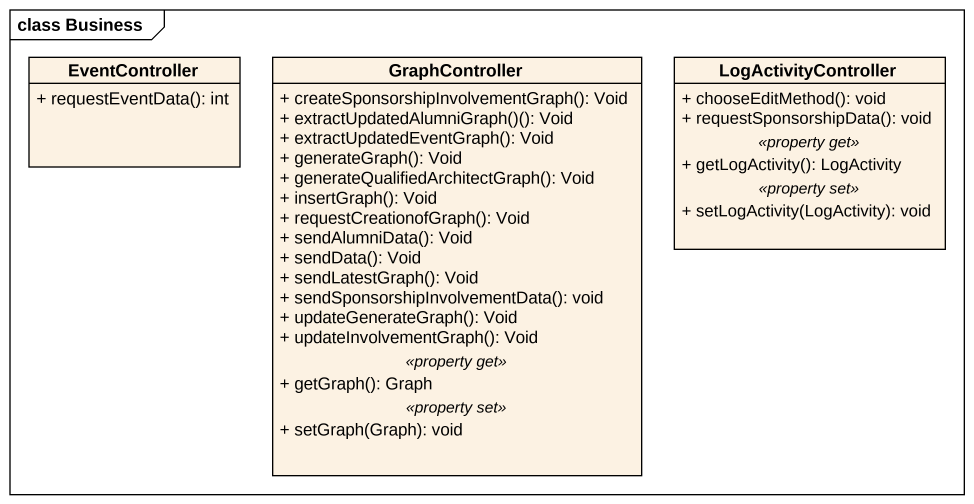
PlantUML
@startuml
mainframe class Business
hide circle
hide empty members
skinparam classAttributeIconSize 0
class EventController {
  + requestEventData(): int
}
class GraphController {
  + createSponsorshipInvolvementGraph(): Void
  + extractUpdatedAlumniGraph()(): Void
  + extractUpdatedEventGraph(): Void
  + generateGraph(): Void
  + generateQualifiedArchitectGraph(): Void
  + insertGraph(): Void
  + requestCreationofGraph(): Void
  + sendAlumniData(): Void
  + sendData(): Void
  + sendLatestGraph(): Void
  + sendSponsorshipInvolvementData(): void
  + updateGenerateGraph(): Void
  + updateInvolvementGraph(): Void
  .. <<property get>> ..
  + getGraph(): Graph
  .. <<property set>> ..
  + setGraph(Graph): void
}
class LogActivityController {
  + chooseEditMethod(): void
  + requestSponsorshipData(): void
  .. <<property get>> ..
  + getLogActivity(): LogActivity
  .. <<property set>> ..
  + setLogActivity(LogActivity): void
}
@enduml
